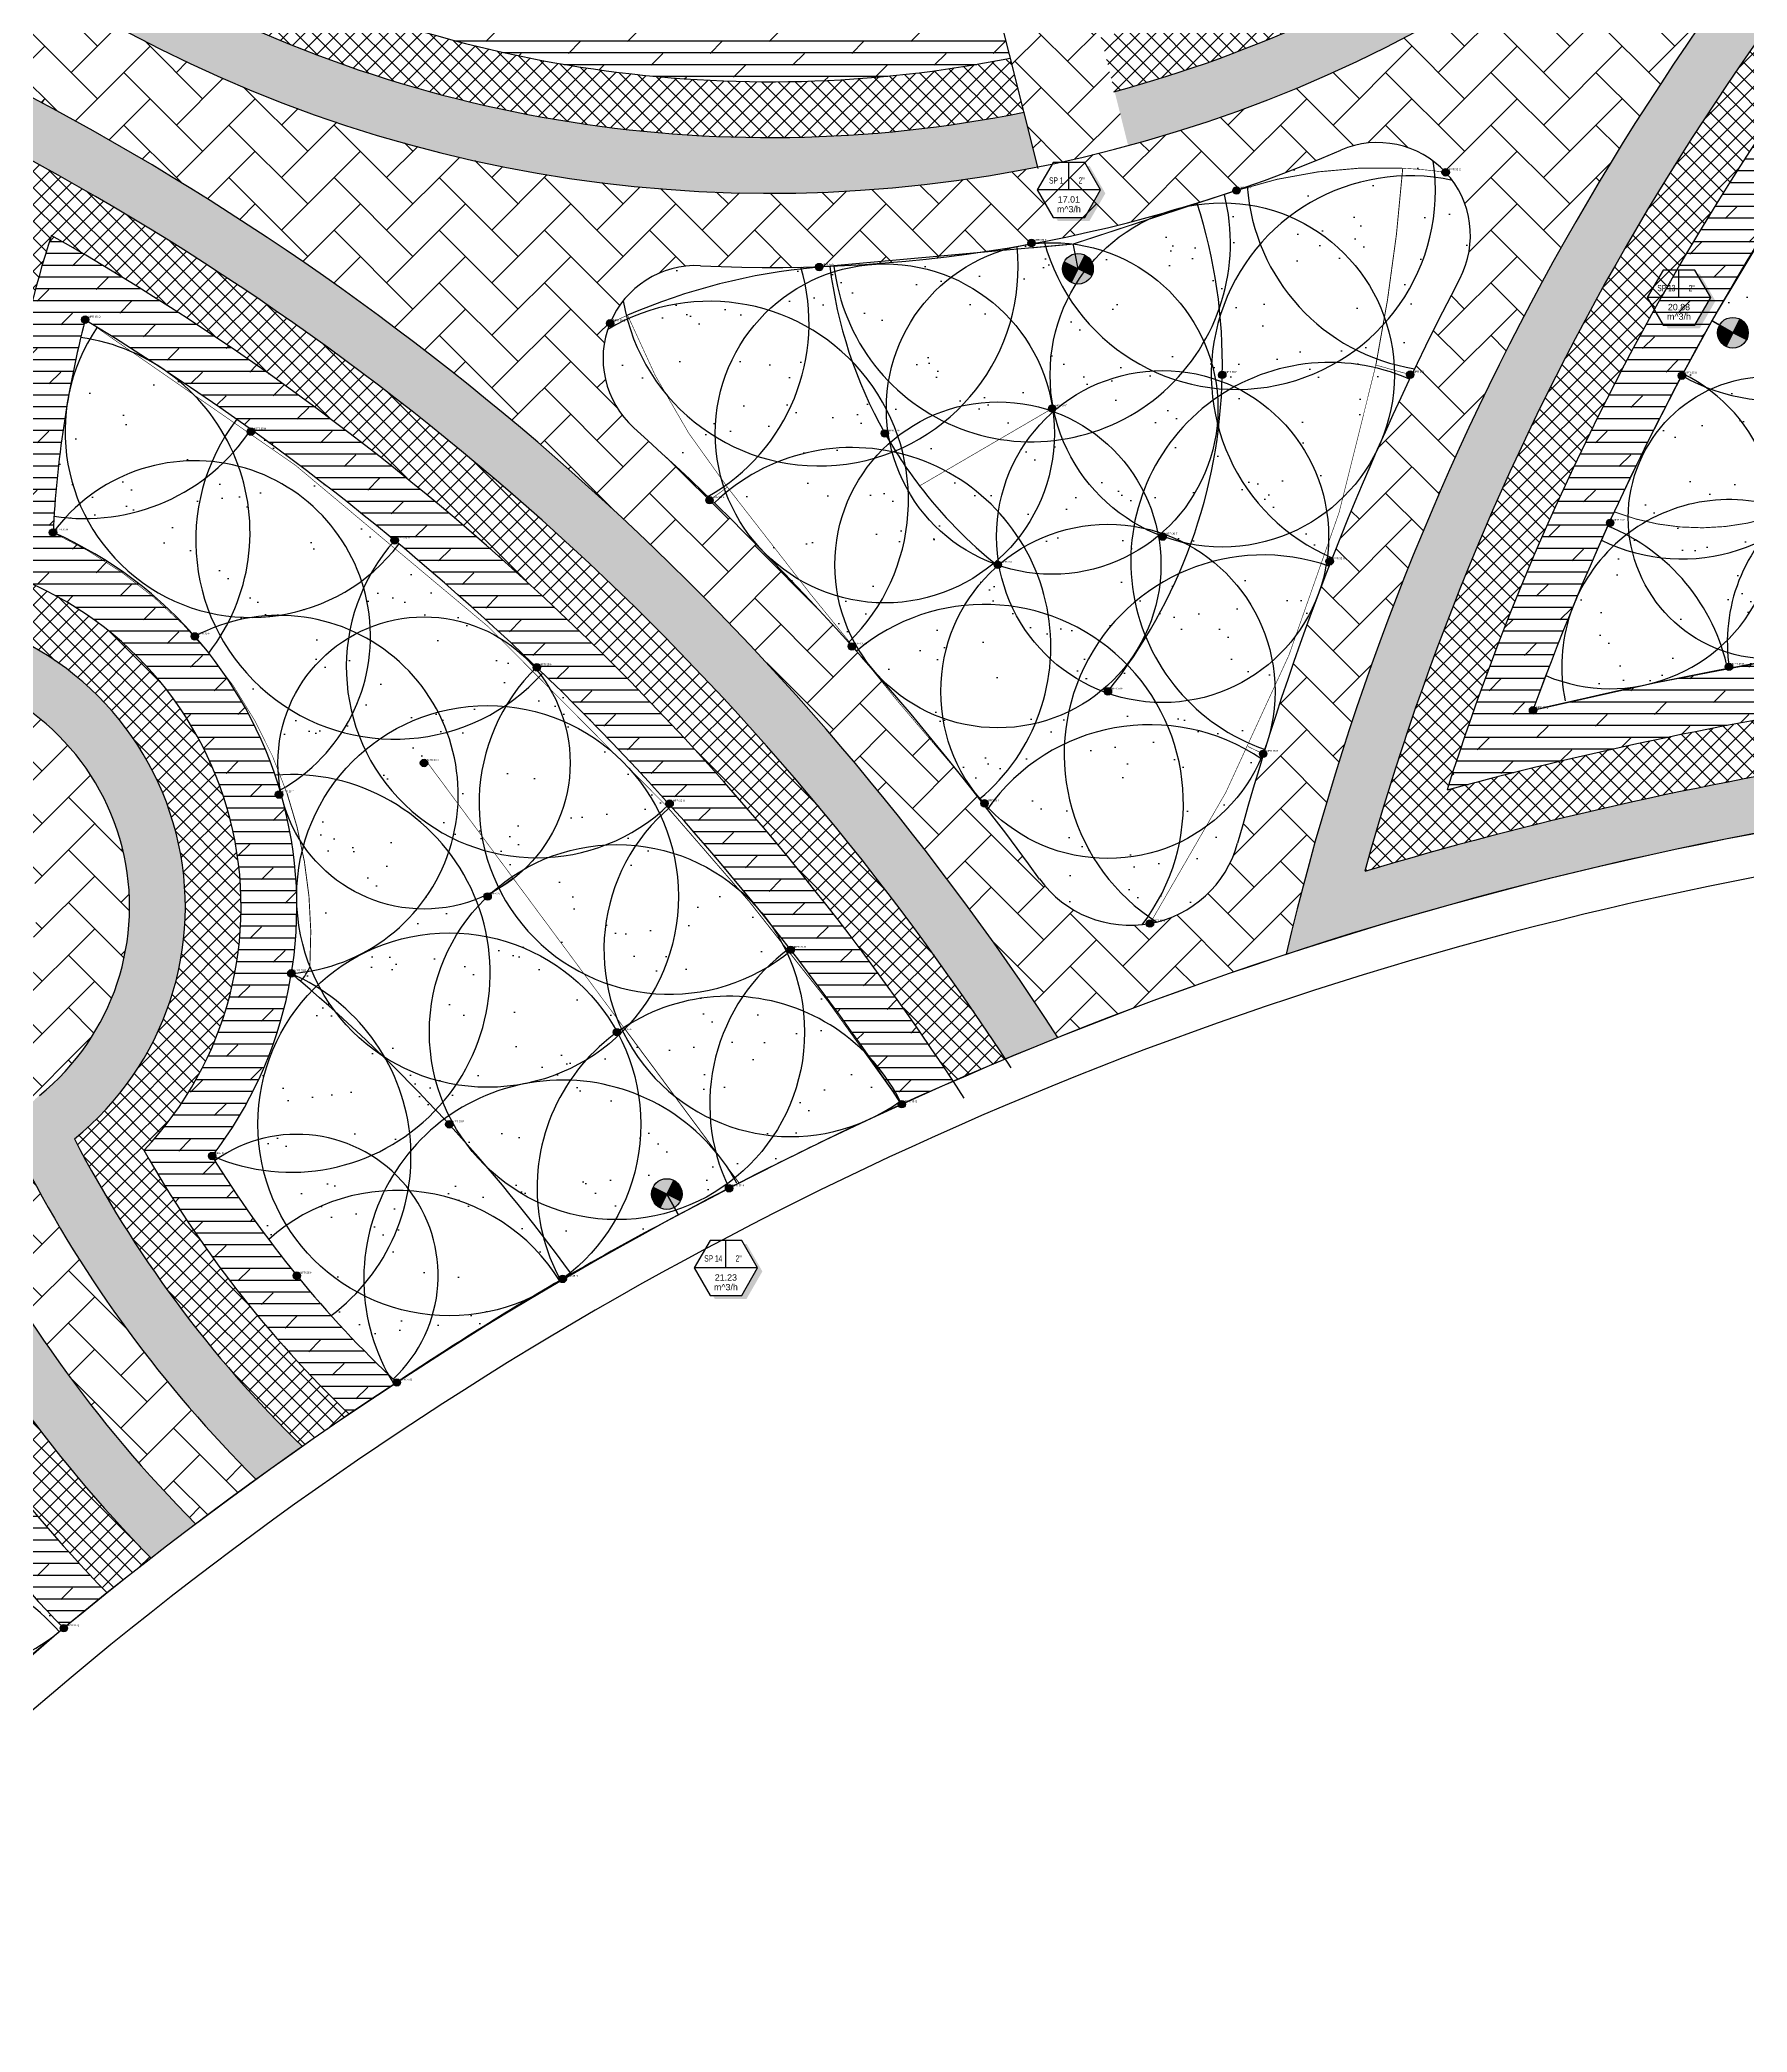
# Model space of a CAD drawing. Extents: x 671027 to 671592, y 802418 to 802669.
# Drawn here: x 671305 to 671396.9, y 802420.5 to 802527.7 of the extents above; entities that cross this region are included whole.
import ezdxf
from ezdxf.enums import TextEntityAlignment as Align

# ---------------------------------------------------------------- set-up
doc = ezdxf.new("R2010")
doc.units = 0
doc.linetypes.add('1', pattern=[0])
for name, color, linetype in [('CIRCLE SPRAY', 140, 'Continuous'), ('Grass', 7, 'Continuous'), ('L-VALV-NOTN', 7, 'Continuous'), ('L-VALV-SYMB', 7, 'Continuous'), ('L-ZONE-ATTR-VALV', 7, 'Continuous'), ('Pipe-Lateral-10 Bars-32mm', 7, 'Continuous'), ('Pipe-Lateral-10 Bars-50mm', 7, 'Continuous'), ('Pipe-Lateral-10 Bars-63mm', 7, 'Continuous'), ('Pipe-Lateral-10 Bars-75mm', 7, 'Continuous'), ('Pipe-Lateral-10 Bars-90mm', 7, 'Continuous'), ('ROAD BORDER', 7, 'Continuous'), ('Roads boundry', 7, 'Continuous'), ('Rotor MPR', 172, 'Continuous'), ('shrubs-Gc', 7, 'Continuous')]:
    doc.layers.add(name, color=color, linetype=linetype)
doc.layers.add('Hardscape', color=80, linetype='1', lineweight=15)
doc.layers.add('L-SYMB-TRIM', color=7, linetype='Continuous', true_color=0x000000)
doc.styles.get("Standard").update_dxf_attribs({"font": 'arial.ttf'})
doc.styles.add('ValveZoneLabelText', font='arial.ttf', dxfattribs={"height": 0.2})
doc.linetypes.add('32mm', pattern='A,0.5,-0.2,["32mm",Standard,S=0.1,R=0,X=-0.1,Y=-0.05],-0.5', length=1.2)
doc.linetypes.add('50mm', pattern='A,0.5,-0.2,["50mm",Standard,S=0.1,R=0,X=-0.1,Y=-0.05],-0.5', length=1.2)
doc.linetypes.add('63mm', pattern='A,0.5,-0.2,["63mm",Standard,S=0.1,R=0,X=-0.1,Y=-0.05],-0.5', length=1.2)
doc.linetypes.add('75mm', pattern='A,0.5,-0.2,["75mm",Standard,S=0.1,R=0,X=-0.1,Y=-0.05],-0.5', length=1.2)
doc.linetypes.add('90mm', pattern='A,0.5,-0.2,["90mm",Standard,S=0.1,R=0,X=-0.1,Y=-0.05],-0.5', length=1.2)
doc.linetypes.add('PIPE 90', pattern='A,12.7,-5.08,["GAS",Standard,S=2.54,R=0,X=-2.54,Y=-1.27],-6.35', length=24.13)
pattern_1 = [(45, (-675480.1106, -802687.9176), (2e-16, 2.8284271247), [6, -2]), (135, (-675478.6964, -802686.5034), (2e-16, 2.8284271247), [6, -2])]

# ---------------------------------------------------------------- blocks, each defined once
blk = doc.blocks.new('Rotor mpr')
at = {"layer": 'Rotor MPR'}
h = blk.add_hatch(color=256, dxfattribs=at)
h.dxf.hatch_style = 1
h.paths.add_polyline_path([(-0.2, 0, 1), (0.2, 0, 1)])
at = {"layer": 'Rotor MPR', "color": 7}
blk.add_circle((0, 0), 0.2, dxfattribs=at)
blk.add_attdef('ROTOR.MPR', (0.17, 0.11), '', height=0.1, dxfattribs=at)
blk = doc.blocks.new('valvesym-1')
at = {"linetype": 'Continuous', "lineweight": 0}
for points in [[(-0.006, 0), (-0.747, 0), (-0.75, 0.006), (-0.741, 0.117), (-0.713, 0.232), (-0.668, 0.34), (-0.607, 0.441), (-0.53, 0.53), (-0.441, 0.607), (-0.34, 0.668), (-0.232, 0.713), (-0.117, 0.741), (-0.006, 0.75), (0, 0.747), (0, 0.006)], [(0.747, 0), (0.006, 0), (0, -0.006), (0, -0.747), (0.006, -0.75), (0.117, -0.741), (0.232, -0.713), (0.34, -0.668), (0.441, -0.607), (0.53, -0.53), (0.607, -0.441), (0.668, -0.34), (0.713, -0.232), (0.741, -0.117), (0.75, -0.006)]]:
    blk.add_hatch(color=0, dxfattribs=at).paths.add_polyline_path(points, flags=0)
at = {"layer": 'L-SYMB-TRIM', "linetype": 'Continuous', "lineweight": 0}
h = blk.add_hatch(color=256, dxfattribs=at)
edge = h.paths.add_edge_path()
edge.add_arc((0, 0), 0.75, 0, 360)
at = {"color": 0, "linetype": 'Continuous', "ltscale": 0.102234, "flags": 128}
for points in [[(0.75, 0), (-0.75, 0)], [(0, 0.75), (0, -0.75)]]:
    blk.add_lwpolyline(points, dxfattribs=at)
at = {"color": 0, "linetype": 'Continuous', "ltscale": 0.102234}
blk.add_circle((0, 0), 0.75, dxfattribs=at)
blk = doc.blocks.new('ControlValve-1')
at = {"layer": 'L-VALV-SYMB', "color": 0, "xscale": 1.000000032, "yscale": 1.000000032}
blk.add_blockref('valvesym-1', (0, 0), dxfattribs=at)
at = {"layer": 'L-ZONE-ATTR-VALV', "style": 'ValveZoneLabelText'}
blk.add_attdef('WaterSource/ZoneId', (0, 0), '', height=0.2, dxfattribs=at)
blk = doc.blocks.new('V_S_2')
at = {"layer": 'L-VALV-SYMB', "color": 12, "rotation": 63.40581976892219}
blk.add_blockref('ControlValve-1', (0, 0), dxfattribs=at)
blk = doc.blocks.new('vnotation-6')
blk.add_hatch(color=256).paths.add_polyline_path([(0.281, 0.379), (0.5, 0), (0.25, -0.433), (-0.206, -0.433), (-0.175, -0.487), (0.325, -0.487), (0.575, -0.054), (0.325, 0.379)])
for p, q in [((0, 0), (0, 0.433)), ((0.5, 0), (-0.5, 0))]:
    blk.add_line(p, q)
blk.add_lwpolyline([(0.5, 0), (0.25, 0.433), (-0.25, 0.433), (-0.5, 0), (-0.25, -0.433), (0.25, -0.433)], close=True)
for tag, p in [('AA', (-0.2, 0.2)), ('2', (0.2, 0.2)), ('GPM', (0, -0.3)), ('20', (0, -0.15))]:
    blk.add_attdef(tag, text='', height=0.1).set_placement(p, align=Align.MIDDLE_CENTER)
at = {"flags": 1}
blk.add_attdef('WATERSOURCE/ZONEID', text='', height=0.005, dxfattribs=at).set_placement((0, 0), align=Align.MIDDLE_CENTER)

msp = doc.modelspace()

# ---------------------------------------------------------------- hatches: boundary and pattern name
at = {"layer": 'Grass', "linetype": 'ByBlock'}
h = msp.add_hatch(dxfattribs=at)
h.set_pattern_fill('AR-SAND', color=94, scale=0.1)
h.paths.add_polyline_path([(671428.76, 802508.03, -0.356419), (671431.45, 802505.36, -0.029214), (671431.83, 802497.48, 0.055665), (671385.37, 802491.58, -0.107351), (671416.47, 802541.11, -0.031592), (671421.46, 802534.19, -0.356419), (671420.99, 802530.42, 0.642268)])
h = msp.add_hatch(dxfattribs=at)
h.set_pattern_fill('AR-SAND', color=94, scale=0.1)
h.paths.add_polyline_path([(671293.75, 802459.2, 0.065893), (671306.33, 802442.2, 0.026072), (671290.82, 802427.96, -0.771013), (671248.82, 802451.93, -0.035081), (671274.71, 802527.13, -0.024176), (671287.48, 802522.65, 0.07574), (671283.68, 802498.68, 0.669872)])
h = msp.add_hatch(dxfattribs=at)
h.set_pattern_fill('AR-SAND', color=94, scale=0.1)
h.paths.add_polyline_path([(671381.43, 802514.81, 0.706633), (671375.03, 802521.73, -0.114395), (671340.59, 802515.5, 0.705998), (671337, 802506.79, -0.053515), (671358.83, 802482.51, 0.630416), (671369.48, 802484.44, -0.054281)])
h = msp.add_hatch(dxfattribs=at)
h.set_pattern_fill('AR-SAND', color=94, scale=0.1)
h.paths.add_polyline_path([(671351.41, 802470.39, 0.038439), (671324.25, 802455.42, -0.067375), (671314.31, 802467.6, 0.485751), (671305.75, 802501.15, -0.049505), (671307.48, 802512.6, -0.110134)])
at = {"layer": 'Hardscape'}
h = msp.add_hatch(dxfattribs=at)
h.set_pattern_fill('AR-HBONE', color=251, scale=0.5)
h.set_pattern_definition(pattern_1)
h.paths.add_polyline_path([(671420.99, 802530.42, 0.356419), (671421.46, 802534.19, 0.06502), (671410.3, 802547.67, -0.006819), (671413.15, 802550.48, -0.068428), (671425.44, 802535.35, 0.295554), (671428.38, 802533.93, -0.809739), (671436.73, 802509.85, 0.295554), (671435.3, 802506.91, -0.06457), (671435.17, 802488.51, 0.005006), (671431.13, 802488.47, 0.062759), (671431.45, 802505.36, 0.356419), (671428.76, 802508.03, -0.642268)])
h.paths.add_polyline_path([(671430.82, 802513.01, 1), (671429.16, 802528.99, 1)], flags=16)
h.paths.add_polyline_path([(671365.9, 802565.76, 0.37013), (671362.87, 802563.29, -0.201969), (671357.37, 802554.81, 0.314972), (671356.14, 802551.59), (671357.44, 802546.43), (671363.59, 802521.96, -0.017017), (671358.72, 802520.82), (671351.29, 802550.37, 0.314972), (671348.69, 802552.63, -0.222057), (671339.24, 802558.31, 0.370131), (671335.48, 802559.34, 0.158108), (671305.07, 802530.81, -0.013661), (671301.74, 802533.05, -0.162678), (671335.25, 802563.64, 0.283162), (671337.03, 802566.23, -0.235223), (671342.72, 802576.36, 0.315352), (671343.95, 802579.58), (671336.38, 802609.71, -0.01955), (671341.18, 802611.09), (671348.8, 802580.8, 0.314972), (671351.4, 802578.54, -0.25569), (671361.69, 802571.43, 0.283162), (671364.37, 802569.78, -0.163199), (671407.49, 802555.25, -0.013661), (671405.34, 802551.85, 0.158628)])
h.paths.add_polyline_path([(671349.22, 802573.57, 1), (671350.88, 802557.6, 1)], flags=16)
h = msp.add_hatch(dxfattribs=at)
h.set_pattern_fill('AR-HBONE', color=251, scale=0.5)
h.set_pattern_definition([(45, (-673847.9582, -801760.7936), (0, 2.8284271247), [6, -2]), (135, (-673846.544, -801759.3794), (2e-16, 2.8284271247), [6, -2])])
h.paths.add_polyline_path([(671278.32, 802535.44, -0.006934), (671284.91, 802549.74, 0.66463), (671416.84, 802580.64), (671417.1, 802580.41), (671432.73, 802566.33, 0.188342), (671372.08, 802478.45, 0.016164), (671359.82, 802473.98, 0.176635)])
h.paths.add_polyline_path([(671337, 802506.79, -0.053515), (671358.83, 802482.51, 0.630416), (671369.48, 802484.44, -0.054281), (671381.43, 802514.81, 0.706633), (671375.03, 802521.73, -0.114395), (671340.59, 802515.5, 0.705998)], flags=16)
h.paths.add_polyline_path([(671294.67, 802534.78, -0.03752), (671286.54, 802542.86, 0.5445), (671284.88, 802542.63, 0.00211), (671282.89, 802538.3, 0.44365), (671283.48, 802536.94, -0.017856), (671293.63, 802533.09, 0.855837)], flags=16)
h.paths.add_polyline_path([(671416.59, 802557.7, -0.020041), (671425.95, 802565.21, 0.474379), (671426.1, 802568.31), (671421.17, 802572.75, 0.554524), (671417.91, 802571.82, -0.041116), (671413.47, 802560.07, 0.813097)], flags=16)
h = msp.add_hatch(dxfattribs=at)
h.set_pattern_fill('AR-HBONE', color=251, scale=0.5)
h.set_pattern_definition(pattern_1)
h.paths.add_polyline_path([(671291.06, 802492.69, 0.295554), (671292.73, 802495.49, -0.115157), (671298.92, 802527.44, -0.006718), (671302.51, 802525.66, 0.110571), (671296.7, 802496.72, 0.356419), (671299.16, 802493.83, -0.642268), (671305.02, 802470.87, 0.356419), (671304.24, 802467.15, 0.07826), (671316.68, 802450.21, 0.005006), (671313.43, 802447.81, -0.080075), (671300.17, 802466.33, 0.295554), (671297.36, 802467.99, -0.809739)])
h.paths.add_polyline_path([(671297.67, 802473.02, 1), (671296.01, 802489, 1)], flags=16)
at = {"layer": 'shrubs-Gc'}
h = msp.add_hatch(dxfattribs=at)
h.set_pattern_fill('AR-SAND', color=219, scale=0.01125)
h.paths.add_polyline_path([(671362.77, 802562.76, 0.010308), (671362.87, 802563.29, -0.370131), (671365.9, 802565.76, -0.158628), (671405.34, 802551.85, -0.180372), (671363.59, 802521.96), (671362.86, 802524.87, 0.169632), (671401.2, 802551.17, 0.159344)])
h = msp.add_hatch(dxfattribs=at)
h.set_pattern_fill('ANSI37', color=74, scale=0.2)
h.paths.add_polyline_path([(671401.2, 802551.17, -0.169632), (671362.86, 802524.87), (671362.13, 802527.78, 0.157405), (671396.85, 802550.45, 0.151014), (671361.68, 802559.73, 0.062082), (671362.77, 802562.76, -0.159344)])
h = msp.add_hatch(dxfattribs=at)
h.set_pattern_fill('AR-SAND', color=219, scale=0.01125)
h.paths.add_polyline_path([(671305.07, 802530.81, -0.158108), (671335.48, 802559.34, -0.370131), (671339.24, 802558.31, 0.010308), (671339.55, 802557.87, 0.158242), (671309.22, 802531.98, 0.184957), (671357.98, 802523.76), (671358.72, 802520.82, -0.192545)])
h = msp.add_hatch(dxfattribs=at)
h.set_pattern_fill('ANSI37', color=74, scale=0.2)
h.paths.add_polyline_path([(671313.48, 802533.04, 0.17217), (671357.25, 802526.67), (671357.98, 802523.76, -0.184957), (671309.22, 802531.98, -0.158242), (671339.55, 802557.87, 0.062096), (671341.77, 802555.53, 0.15002)])
at = {"layer": 'shrubs-Gc', "linetype": 'ByBlock'}
h = msp.add_hatch(dxfattribs=at)
h.set_pattern_fill('DOLMIT', color=240, scale=0.1)
h.paths.add_polyline_path([(671318.01, 802534.15, 0.157382), (671356.52, 802529.58), (671357.25, 802526.67, -0.17217), (671313.48, 802533.04, -0.15002), (671341.77, 802555.53, 0.074209), (671345.06, 802553.55, 0.145081)])
at = {"layer": 'shrubs-Gc'}
h = msp.add_hatch(dxfattribs=at)
h.set_pattern_fill('AR-SAND', color=219, scale=0.01125)
h.paths.add_polyline_path([(671376.32, 802482.92, -0.068409), (671431.5, 802491.47, -0.01121), (671431.13, 802488.47, 0.074531), (671372.08, 802478.45, -0.137219), (671410.3, 802547.67, -0.0111), (671412.45, 802545.58, 0.127822)])
h = msp.add_hatch(dxfattribs=at)
h.set_pattern_fill('ANSI37', color=74, scale=0.2)
h.paths.add_polyline_path([(671380.75, 802487.3, -0.062121), (671431.73, 802494.48, -0.011149), (671431.5, 802491.47, 0.068409), (671376.32, 802482.92, -0.127822), (671412.45, 802545.58, -0.011108), (671414.51, 802543.39, 0.117882)])
at = {"layer": 'shrubs-Gc', "linetype": 'ByBlock'}
h = msp.add_hatch(dxfattribs=at)
h.set_pattern_fill('DOLMIT', color=240, scale=0.1)
h.paths.add_polyline_path([(671414.51, 802543.39, -0.01114), (671416.47, 802541.11, 0.107351), (671385.37, 802491.58, -0.055665), (671431.83, 802497.48, -0.011113), (671431.73, 802494.48, 0.062121), (671380.75, 802487.3, -0.117882)])
at = {"layer": 'shrubs-Gc'}
h = msp.add_hatch(dxfattribs=at)
h.set_pattern_fill('AR-SAND', color=219, scale=0.01125)
h.paths.add_polyline_path([(671292.73, 802495.49, -0.295554), (671291.06, 802492.69, 0.809739), (671297.36, 802467.99, -0.295554), (671300.17, 802466.33, 0.080075), (671313.43, 802447.81, 0.003742), (671311.03, 802445.97, -0.078776), (671297.48, 802464.99, -0.809739), (671289.73, 802495.38, -0.105119), (671295.03, 802525.94, 0.032831), (671277.11, 802532.68, -0.001331), (671278.32, 802535.44, -0.037138), (671298.92, 802527.44, 0.115157)])
h = msp.add_hatch(dxfattribs=at)
h.set_pattern_fill('ANSI37', color=74, scale=0.2)
h.paths.add_polyline_path([(671289.73, 802495.38, 0.809739), (671297.48, 802464.99, 0.078776), (671311.03, 802445.97, 0.003734), (671308.66, 802444.1, -0.071758), (671295.64, 802462.02, -0.727484), (671286.69, 802497.11, -0.089692), (671291.22, 802524.34, 0.028515), (671275.9, 802529.91, -0.001331), (671277.11, 802532.68, -0.032831), (671295.03, 802525.94, 0.105119)])
at = {"layer": 'shrubs-Gc', "linetype": 'ByBlock'}
h = msp.add_hatch(dxfattribs=at)
h.set_pattern_fill('DOLMIT', color=240, scale=0.1)
h.paths.add_polyline_path([(671286.69, 802497.11, 0.727484), (671295.64, 802462.02, 0.071758), (671308.66, 802444.1, 0.003727), (671306.33, 802442.2, -0.065893), (671293.75, 802459.2, -0.669872), (671283.68, 802498.68, -0.07574), (671287.48, 802522.65, 0.024176), (671274.71, 802527.13, -0.00133), (671275.9, 802529.91, -0.028515), (671291.22, 802524.34, 0.089692)])
at = {"layer": 'shrubs-Gc'}
h = msp.add_hatch(dxfattribs=at)
h.set_pattern_fill('AR-SAND', color=219, scale=0.01125)
h.paths.add_polyline_path([(671296.7, 802496.72, -0.110571), (671302.51, 802525.66, -0.131747), (671359.82, 802473.98, 0.003779), (671356.99, 802472.82, 0.125113), (671304.02, 802521.48, 0.098023), (671299.7, 802496.78, -0.642268), (671306.9, 802468.53, 0.080284), (671319.17, 802451.98, 0.003771), (671316.68, 802450.21, -0.07826), (671304.24, 802467.15, -0.356419), (671305.02, 802470.87, 0.642268), (671299.16, 802493.83, -0.356419)])
h = msp.add_hatch(dxfattribs=at)
h.set_pattern_fill('ANSI37', color=74, scale=0.2)
h.paths.add_polyline_path([(671310.64, 802467.92, 0.073431), (671321.69, 802453.71, 0.003788), (671319.17, 802451.98, -0.080284), (671306.9, 802468.53, 0.642268), (671299.7, 802496.78, -0.098023), (671304.02, 802521.48, -0.125113), (671356.99, 802472.82, 0.003771), (671354.19, 802471.63, 0.117953), (671305.67, 802517.14, 0.074591), (671302.69, 802499.12, -0.551937)])
at = {"layer": 'shrubs-Gc', "linetype": 'ByBlock'}
h = msp.add_hatch(dxfattribs=at)
h.set_pattern_fill('DOLMIT', color=240, scale=0.1)
h.paths.add_polyline_path([(671354.19, 802471.63, 0.003764), (671351.41, 802470.39, 0.110134), (671307.48, 802512.6, 0.049505), (671305.75, 802501.15, -0.485751), (671314.31, 802467.6, 0.067375), (671324.25, 802455.42, 0.003809), (671321.69, 802453.71, -0.073431), (671310.64, 802467.92, 0.551937), (671302.69, 802499.12, -0.074591), (671305.67, 802517.14, -0.117953)])

# ---------------------------------------------------------------- linework, layer by layer
at = {"color": 0}
msp.add_line((671358.74, 802520.74), (671351.29, 802550.37), dxfattribs=at)
for centre, radius, start, end in [((671344.39, 802592.9), 73.49, 237.6543, 326.0471), ((671514.93, 802444.75), 146.77, 135.4708, 166.7239), ((671364.26, 802498.2), 64.58, 156.0232, 156.1925), ((671344.39, 802592.9), 77.49, 267.1885, 293.2925), ((671377, 802517.13), 5, 332.3073, 113.2925), ((671340.34, 802510.51), 5, 87.1885, 228.0766), ((671514.93, 802444.75), 150.77, 152.3073, 164.7355), ((671234.79, 802392.97), 152.97, 35.8235, 48.0766), ((671296.84, 802481.01), 13.03, 308.8845, 79.7299), ((671363.69, 802486.02), 6, 215.8235, 344.7355), ((671364.26, 802498.2), 67.58, 207.3526, 225.2519), ((671364.26, 802498.2), 71.58, 206.4429, 224.7556)]:
    msp.add_arc(centre, radius, start, end, dxfattribs=at)
at = {"color": 119}
for centre, radius, start, end in [((671344.39, 802592.9), 70.49, 285.1486, 323.7029), ((671514.93, 802444.75), 143.77, 135.4644, 164.601), ((671514.93, 802444.75), 140.77, 135.5119, 162.4043), ((671514.93, 802444.75), 137.77, 135.5119, 160.1263), ((671344.34, 802591.53), 66.13, 242.1867, 281.2621), ((671344.34, 802591.53), 69.13, 239.4704, 281.3858), ((671234.79, 802392.97), 145.97, 32.9416, 61.6886), ((671364.26, 802498.2), 61.58, 162.0866, 179.1499), ((671234.79, 802392.97), 142.97, 32.9416, 60.2839), ((671364.26, 802498.2), 58.58, 165.7772, 177.1137), ((671234.79, 802392.97), 139.97, 33.5777, 58.7173), ((671296.84, 802481.01), 22.03, 322.4907, 66.1237), ((671296.84, 802481.01), 19.03, 316.5153, 72.0991), ((671296.84, 802481.01), 16.03, 308.8845, 79.7299), ((671435.03, 802286.5), 211, 90.9075, 103.6122), ((671435.03, 802286.5), 208, 90.9075, 105.1264), ((671435.03, 802286.5), 205, 90.986, 106.6397), ((671364.26, 802498.2), 64.58, 207.3526, 225.713), ((671364.26, 802498.2), 61.58, 209.4645, 226.2636), ((671364.26, 802498.2), 58.58, 211.5007, 226.9187), ((671364.26, 802498.2), 74.58, 206.4429, 224.4598), ((671364.26, 802498.2), 77.58, 207.8031, 224.2206), ((671364.26, 802498.2), 80.58, 208.9517, 224.0313)]:
    msp.add_arc(centre, radius, start, end, dxfattribs=at)
msp.add_arc((671234.79, 802392.97), 148.97, 32.9416, 62.9629)
at = {"layer": 'CIRCLE SPRAY', "color": 140}
for centre, radius in [((671368.65, 802509.63), 9.26), ((671359.5, 802507.82), 8.92), ((671350.5, 802506.48), 9.12), ((671365.44, 802500.93), 8.93), ((671398.09, 802501.95), 7.6), ((671356.58, 802499.41), 8.77), ((671362.5, 802492.6), 8.99), ((671325.71, 802488.75), 7.86), ((671329.13, 802481.57), 10.27), ((671336.09, 802474.27), 10.09), ((671327.07, 802469.31), 10.3)]:
    msp.add_circle(centre, radius, dxfattribs=at)
for centre, radius, start, end in [((671398.33, 802518.12), 9.86, 239.8703, 55.7678), ((671369.42, 802519.55), 10.7, 194.79, 8.5117), ((671378.76, 802509.64), 10.7, 77.7386, 246.9492), ((671358.39, 802516.73), 10.7, 186.6983, 14.1377), ((671380.67, 802520.53), 10.7, 184.0963, 260.9924), ((671393.38, 802509.59), 9.86, 243.9727, 59.8702), ((671346.97, 802515.43), 10.7, 189.7219, 6.0124), ((671335.72, 802512.41), 10.7, 299.4214, 16.3631), ((671341.07, 802502.89), 10.7, 314.3605, 120.8062), ((671316.4, 802506.58), 10, 145.8494, 322.7678), ((671305.75, 802501.15), 10.6, 322.2083, 81.9248), ((671374.43, 802499.6), 10.7, 66.3169, 251.0277), ((671389.52, 802501.67), 8.92, 247.1611, 64.0125), ((671307.48, 802512.6), 10.7, 261.0176, 326.5268), ((671324.13, 802500.73), 10.7, 142.5279, 318.1469), ((671348.73, 802495.02), 10.7, 309.9441, 133.7588), ((671313.38, 802495.56), 9.45, 298.9622, 143.735), ((671404.92, 802495.25), 9.1, 7.549, 188.8663), ((671395.91, 802493.92), 9, 8.9016, 191.7094), ((671385.37, 802491.58), 10.7, 11.6158, 67.9007), ((671331.78, 802493.9), 10.25, 138.2398, 314.0445), ((671370.85, 802489.24), 10.7, 70.6681, 237.7271), ((671317.91, 802487.05), 9.64, 273.9682, 118.0237), ((671355.86, 802486.58), 10.7, 322.3958, 130.0416), ((671338.92, 802486.56), 10.25, 134.1997, 309.6949), ((671364.76, 802480.11), 10.7, 55.721, 144.8321), ((671318.57, 802477.43), 10.7, 246.5877, 94.6993), ((671345.44, 802478.7), 10.05, 129.8244, 305.7108), ((671351.41, 802470.39), 10.33, 125.693, 205.9431), ((671314.31, 802467.6), 10.7, 306.741, 66.5465), ((671342.12, 802465.87), 10.33, 25.8972, 208.8785), ((671333.17, 802460.99), 10.7, 28.8243, 211.8138), ((671318.87, 802461.17), 7.6, 312.9292, 125.4902), ((671324.25, 802455.42), 10.33, 31.7629, 131.8584), ((671299.42, 802450.26), 10.61, 122.5909, 310.57), ((671298.03, 802434.97), 10.7, 41.0648, 224.2733)]:
    msp.add_arc(centre, radius, start, end, dxfattribs=at)
at = {"layer": 'Pipe-Lateral-10 Bars-32mm', "color": 5, "linetype": '32mm', "const_width": 0.03}
for points in [[(671378.32, 802520.75, -0.023765), (671380.67, 802520.53)], [(671336.66, 802512.84, 0.007831), (671335.72, 802512.41)], [(671336.66, 802512.84, 0.071707), (671342.03, 802503.59)], [(671338.75, 802486.44, 0.068559), (671307.65, 802512.49)], [(671376.91, 802510.14, -0.093606), (671364.76, 802480.11)], [(671342.03, 802503.59, 0.016449), (671355.86, 802486.58)], [(671318.34, 802487.12, 0.204231), (671305.75, 802501.15)]]:
    msp.add_lwpolyline(points, format="xyb", dxfattribs=at)
for points in [[(671378.76, 802509.64), (671376.91, 802510.16)], [(671359.5, 802507.82), (671352.37, 802503.66)], [(671341.07, 802502.89), (671342.03, 802503.59)], [(671366.93, 802500.47), (671365.44, 802500.93)], [(671370.85, 802489.24), (671370.03, 802489.64)], [(671336.44, 802474.54), (671325.91, 802488.75)], [(671329.13, 802481.57), (671330.49, 802482.57)], [(671285.89, 802424.09), (671290.04, 802427.19), (671298.03, 802434.97), (671306.33, 802442.2)]]:
    msp.add_lwpolyline(points, dxfattribs=at)
at = {"layer": 'Pipe-Lateral-10 Bars-32mm', "color": 5, "linetype": '32mm'}
for centre, radius, start, end in [((671340.45, 802510.19), 28.21, 321.4187, 358.8058), ((671371.7, 802518.44), 24.34, 209.3126, 217.3154), ((671371.7, 802518.44), 24.34, 217.3154, 231.5869), ((671260.75, 802408.47), 89.99, 49.6014, 50.0171), ((671364.26, 802498.2), 58.58, 211.5007, 226.9187), ((671416.68, 802317.24), 166.25, 119.9706, 123.7805)]:
    msp.add_arc(centre, radius, start, end, dxfattribs=at)
at = {"layer": 'Pipe-Lateral-10 Bars-50mm', "color": 4, "linetype": '50mm', "const_width": 0.05}
for points in [[(671395, 802512.54, -0.040696), (671407.56, 802531.07, -0.040696)], [(671367.31, 802518.86), (671369.42, 802519.55, -0.091028), (671378.32, 802520.75, -0.091028)], [(671378.36, 802520.75, -0.030726), (671376.91, 802510.14, -0.030726)], [(671389.74, 802502.26, 0.020958), (671385.37, 802491.58)], [(671398.09, 802501.95, -0.16609), (671389.74, 802502.26)], [(671385.37, 802491.58, -0.023793), (671405.1, 802495.37, -0.023793)], [(671319.57, 802477.81, 0.098617), (671318.34, 802487.12, 0.098617)], [(671351.41, 802470.39, 0.034417), (671338.75, 802486.44, 0.034417)]]:
    msp.add_lwpolyline(points, format="xyb", dxfattribs=at)
at = {"layer": 'Pipe-Lateral-10 Bars-50mm', "color": 4, "linetype": '50mm'}
msp.add_lwpolyline([(671358.43, 802516.47), (671346.77, 802515.41, 0.079279), (671336.66, 802512.84, 0.079279)], format="xyb", dxfattribs=at)
at = {"layer": 'Pipe-Lateral-10 Bars-50mm', "color": 4, "linetype": '50mm', "const_width": 0.05}
msp.add_lwpolyline([(671342.66, 802466.15), (671336.44, 802474.54)], dxfattribs=at)
at = {"layer": 'Pipe-Lateral-10 Bars-50mm', "color": 4, "linetype": '50mm'}
for centre, radius, start, end in [((671340.45, 802510.19), 28.21, 358.8058, 17.8864), ((671371.7, 802518.44), 24.34, 186.9823, 209.3126), ((671317.63, 802478.54), 2.08, 313.1719, 339.4237), ((671260.75, 802408.47), 89.99, 35.9122, 49.6014), ((671436.09, 802284.53), 204.24, 114.4935, 117.2199)]:
    msp.add_arc(centre, radius, start, end, dxfattribs=at)
at = {"layer": 'Pipe-Lateral-10 Bars-63mm', "color": 200, "linetype": '63mm', "const_width": 0.06}
for points in [[(671360.63, 802516.67), (671367.31, 802518.86)], [(671360.64, 802516.61), (671360.63, 802516.67), (671358.43, 802516.47)]]:
    msp.add_lwpolyline(points, dxfattribs=at)
msp.add_lwpolyline([(671395, 802512.54, 0.020958), (671389.74, 802502.26, 0.020958)], format="xyb", dxfattribs=at)
at = {"layer": 'Pipe-Lateral-10 Bars-63mm', "color": 200, "linetype": '63mm'}
for centre, radius, start, end in [((671436.09, 802284.53), 204.24, 117.2199, 118.2562), ((671416.68, 802317.24), 166.25, 117.7033, 119.9706)]:
    msp.add_arc(centre, radius, start, end, dxfattribs=at)
at = {"layer": 'Pipe-Lateral-10 Bars-75mm', "color": 6, "linetype": '75mm', "const_width": 0.07}
msp.add_lwpolyline([(671360.89, 802515.34), (671360.64, 802516.61)], dxfattribs=at)
at = {"layer": 'Pipe-Lateral-10 Bars-90mm', "color": 40, "linetype": '90mm', "true_color": 0xf8d731, "const_width": 0.08}
msp.add_lwpolyline([(671396.12, 802511.9), (671395, 802512.54, -0.031851)], format="xyb", dxfattribs=at)
msp.add_lwpolyline([(671338.77, 802465.56), (671339.4, 802464.43)], dxfattribs=at)
at = {"layer": 'ROAD BORDER'}
msp.add_arc((671435.03, 802286.51), 202, 84.9488, 135.5516, dxfattribs=at)
at = {"layer": 'ROAD BORDER', "color": 0}
msp.add_arc((671435.03, 802286.45), 199.75, 84.9578, 135.5606, dxfattribs=at)
msp.add_arc((671435.03, 802286.45), 199.75, 84.9578, 135.5606, dxfattribs=at)
at = {"layer": 'Roads boundry', "color": 3}
msp.add_lwpolyline([(671248.59, 802451.99, -0.061033), (671300.24, 802580.06, -0.480427), (671399.32, 802596.5), (671471.76, 802531.2, -0.720128), (671452.82, 802487.72, 0.224449), (671290.83, 802427.96, -0.764766), (671248.57, 802451.91)], format="xyb", close=True, dxfattribs=at)
at = {"layer": 'Roads boundry'}
msp.add_arc((671435.03, 802286.45), 199.75, 84.9578, 135.5606, dxfattribs=at)
msp.add_arc((671435.03, 802286.45), 199.75, 84.9578, 135.5606, dxfattribs=at)
msp.add_arc((671435.03, 802286.45), 199.75, 84.9578, 135.5606, dxfattribs=at)
msp.add_arc((671435.03, 802286.45), 199.75, 84.9578, 135.5606, dxfattribs=at)

# ---------------------------------------------------------------- block references
at = {"layer": 'L-VALV-NOTN'}
ref = msp.add_blockref('vnotation-6', (671360.4, 802519.58), dxfattribs=dict(at, xscale=3.413760000000002, yscale=3.413760000000002, zscale=1.4))
ref.add_attrib('AA', 'SP 1', dxfattribs={"layer": '0', "height": 0.341, "width": 0.6}).set_placement((671359.72, 802520.09), align=Align.MIDDLE_CENTER)
ref.add_attrib('2', '2"', dxfattribs={"layer": '0', "height": 0.341, "width": 0.6}).set_placement((671361.08, 802520.09), align=Align.MIDDLE_CENTER)
ref.add_attrib('20', '17.01', dxfattribs={"layer": '0', "height": 0.341}).set_placement((671360.4, 802519.07), align=Align.MIDDLE_CENTER)
ref.add_attrib('GPM', 'm^ 3/h', dxfattribs={"layer": '0', "height": 0.341}).set_placement((671360.4, 802518.55), align=Align.MIDDLE_CENTER)
ref = msp.add_blockref('vnotation-6', (671393.22, 802513.79), dxfattribs=dict(at, xscale=3.413760000000002, yscale=3.413760000000002, zscale=1.4))
ref.add_attrib('AA', 'SP 13', dxfattribs={"layer": '0', "height": 0.341, "width": 0.6}).set_placement((671392.54, 802514.3), align=Align.MIDDLE_CENTER)
ref.add_attrib('2', '2"', dxfattribs={"layer": '0', "height": 0.341, "width": 0.6}).set_placement((671393.9, 802514.3), align=Align.MIDDLE_CENTER)
ref.add_attrib('20', '20.88', dxfattribs={"layer": '0', "height": 0.341}).set_placement((671393.22, 802513.28), align=Align.MIDDLE_CENTER)
ref.add_attrib('GPM', 'm^ 3/h', dxfattribs={"layer": '0', "height": 0.341}).set_placement((671393.22, 802512.77), align=Align.MIDDLE_CENTER)
ref = msp.add_blockref('vnotation-6', (671341.95, 802461.58), dxfattribs=dict(at, xscale=3.413760000000002, yscale=3.413760000000002, zscale=1.4))
ref.add_attrib('AA', 'SP 14', dxfattribs={"layer": '0', "height": 0.341, "width": 0.6}).set_placement((671341.27, 802462.09), align=Align.MIDDLE_CENTER)
ref.add_attrib('2', '2"', dxfattribs={"layer": '0', "height": 0.341, "width": 0.6}).set_placement((671342.63, 802462.09), align=Align.MIDDLE_CENTER)
ref.add_attrib('20', '21.23', dxfattribs={"layer": '0', "height": 0.341}).set_placement((671341.95, 802461.07), align=Align.MIDDLE_CENTER)
ref.add_attrib('GPM', 'm^ 3/h', dxfattribs={"layer": '0', "height": 0.341}).set_placement((671341.95, 802460.55), align=Align.MIDDLE_CENTER)
at = {"layer": 'L-VALV-SYMB', "linetype": 'PIPE 90', "xscale": 1.1, "yscale": 1.1, "zscale": 1.1}
for p in [(671360.89, 802515.34), (671396.12, 802511.9), (671338.77, 802465.56)]:
    msp.add_blockref('V_S_2', p, dxfattribs=at)
at = {"layer": 'Rotor MPR', "color": 7}
for p, values in [((671380.67, 802520.53), {'ROTOR.MPR': 'MPR 35 Q'}), ((671369.42, 802519.55), {'ROTOR.MPR': 'MPR 35 H'}), ((671358.39, 802516.73), {'ROTOR.MPR': 'MPR 35 H'}), ((671346.97, 802515.43), {'ROTOR.MPR': 'MPR 35 H'}), ((671307.48, 802512.6), {'ROTOR.MPR': 'MPR 35 Q'}), ((671335.72, 802512.41), {'ROTOR.MPR': 'MPR 35 Q'}), ((671368.65, 802509.63), {'ROTOR.MPR': 'MPR 30 F'}), ((671378.76, 802509.64), {'ROTOR.MPR': 'MPR 35 H'}), ((671393.38, 802509.59), {'ROTOR.MPR': 'MPR 35 H'}), ((671359.5, 802507.82), {'ROTOR.MPR': 'MPR 30 F'}), ((671316.4, 802506.58), {'ROTOR.MPR': 'MPR 35 H'}), ((671350.5, 802506.48), {'ROTOR.MPR': 'MPR 30 F'}), ((671341.07, 802502.89), {'ROTOR.MPR': 'MPR 35 H'}), ((671305.75, 802501.15), {'ROTOR.MPR': 'MPR 35 H'}), ((671324.13, 802500.73), {'ROTOR.MPR': 'MPR 35 H'}), ((671365.44, 802500.93), {'ROTOR.MPR': 'MPR 30 F'}), ((671389.52, 802501.67), {'ROTOR.MPR': 'MPR 30 H'}), ((671374.43, 802499.6), {'ROTOR.MPR': 'MPR 35 H'}), ((671356.58, 802499.41), {'ROTOR.MPR': 'MPR 30 F'}), ((671313.38, 802495.56), {'ROTOR.MPR': 'MPR 35 F'}), ((671348.73, 802495.02), {'ROTOR.MPR': 'MPR 35 H'}), ((671331.78, 802493.9), {'ROTOR.MPR': 'MPR 35 H'}), ((671395.91, 802493.92), {'ROTOR.MPR': 'MPR 35 H'}), ((671362.5, 802492.6), {'ROTOR.MPR': 'MPR 30 F'}), ((671385.37, 802491.58), {'ROTOR.MPR': 'MPR 35 Q'}), ((671370.85, 802489.24), {'ROTOR.MPR': 'MPR 35 H'}), ((671325.71, 802488.75), {'ROTOR.MPR': 'MPR 30 F'}), ((671317.91, 802487.05), {'ROTOR.MPR': 'MPR 35 F'}), ((671338.92, 802486.56), {'ROTOR.MPR': 'MPR 35 H'}), ((671355.86, 802486.58), {'ROTOR.MPR': 'MPR 35 H'}), ((671329.13, 802481.57), {'ROTOR.MPR': 'MPR 35 F'}), ((671364.76, 802480.11), {'ROTOR.MPR': 'MPR 35 Q'}), ((671345.44, 802478.7), {'ROTOR.MPR': 'MPR 35 H'}), ((671318.57, 802477.43), {'ROTOR.MPR': 'MPR 35 F'}), ((671336.09, 802474.27), {'ROTOR.MPR': 'MPR 35 F'}), ((671351.41, 802470.39), {'ROTOR.MPR': 'MPR 35 Q'}), ((671327.07, 802469.31), {'ROTOR.MPR': 'MPR 35 F'}), ((671314.31, 802467.6), {'ROTOR.MPR': 'MPR 35 H'}), ((671342.12, 802465.87), {'ROTOR.MPR': 'MPR 35 H'}), ((671318.87, 802461.17), {'ROTOR.MPR': 'MPR 25 H'}), ((671333.17, 802460.99), {'ROTOR.MPR': 'MPR 35 H'}), ((671324.25, 802455.42), {'ROTOR.MPR': 'MPR 35 Q'}), ((671306.33, 802442.2), {'ROTOR.MPR': 'MPR 35 Q'})]:
    msp.add_blockref('Rotor mpr', p, dxfattribs=at).add_auto_attribs(values)

doc.saveas('drawing.dxf')
